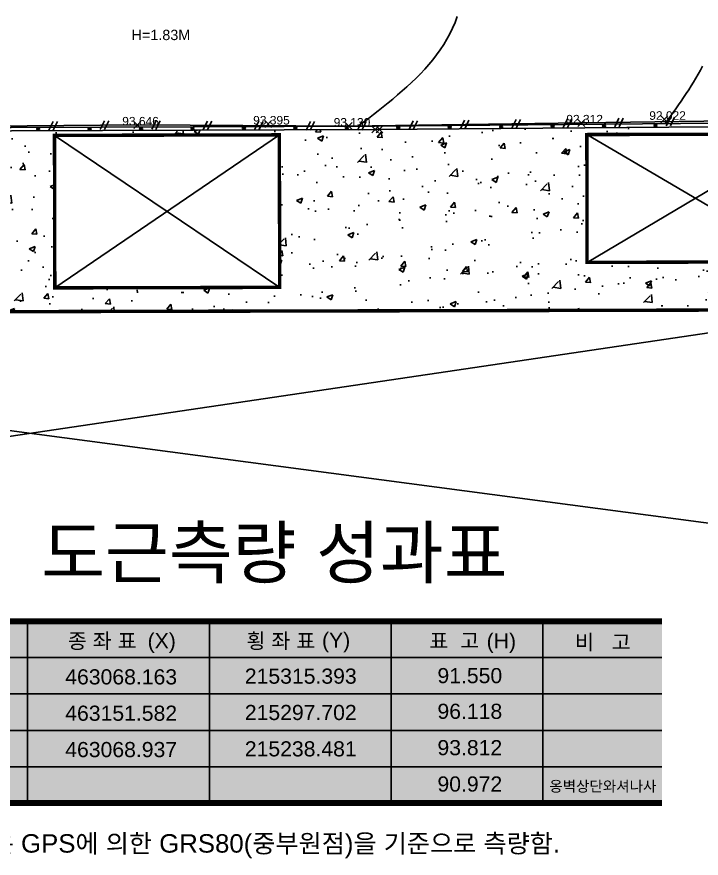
# Model space of a CAD drawing. Header units: millimetres. Extents: x 215151 to 215617, y 463010 to 463219.
# Drawn here: x 215244.18 to 215284.08, y 463013.86 to 463062.95 of the extents above; entities that cross this region are included whole.
import ezdxf
from ezdxf.enums import TextEntityAlignment as Align

# ---------------------------------------------------------------- set-up
doc = ezdxf.new("R2010")
doc.units = ezdxf.units.MM
doc.header["$MEASUREMENT"] = 0
doc.header["$PDMODE"] = 3
doc.header["$PDSIZE"] = 0.2
doc.linetypes.add('DASHED2', pattern=[0.375, 0.25, -0.125])
for name, color, linetype in [('1M(48)', 48, 'Continuous'), ("CON'C(31)", 31, 'Continuous'), ('FORM', 7, 'Continuous'), ('PTANNOTELE', 7, 'Continuous'), ('PTLAYER', 1, 'Continuous'), ('TEXT', 7, 'Continuous'), ('옹벽(4)', 4, 'Continuous'), ('우수맨홀(42)', 42, 'Continuous'), ('조립식건물(40)', 40, 'Continuous'), ('휀스(70)', 70, 'Continuous')]:
    doc.layers.add(name, color=color, linetype=linetype)
doc.styles.add('Arial_4', font='arial.ttf')

# ---------------------------------------------------------------- blocks, each defined once
blk = doc.blocks.new('I1')
at = {"layer": '옹벽(4)'}
blk.add_hatch(color=256, dxfattribs=at).paths.add_polyline_path([(-0.084, 0, 1), (0.085, 0, 1)])
blk.add_circle((0, 0), 0.0846, dxfattribs=at)
blk = doc.blocks.new('P')
at = {"layer": '휀스(70)', "linetype": 'Continuous'}
for points in [[(-0.25, -0.25), (0, 0.25)], [(0, -0.25), (0.25, 0.25)]]:
    blk.add_lwpolyline(points, dxfattribs=at)
blk = doc.blocks.new('A$C7c3e5879')
at = {"layer": 'FORM', "color": 1}
for p, q in [((2.856, 1.289), (2.856, 5.549)), ((7.116, 1.289), (7.116, 5.549)), ((11.376, 1.289), (11.376, 5.549)), ((14.926, 1.289), (14.926, 5.549)), ((0.016, 4.697), (17.714, 4.697)), ((0.016, 3.845), (17.714, 3.845)), ((0.016, 2.993), (17.714, 2.993)), ((0.016, 2.141), (17.714, 2.141))]:
    blk.add_line(p, q, dxfattribs=at)
for points in [[(17.714, 5.549, 0.144, 0.144, 0), (0.016, 5.549, 0, 0, 0)], [(0.016, 1.289, 0.144, 0.144, 0), (17.714, 1.289, 0, 0, 0)]]:
    blk.add_lwpolyline(points, format="xyseb", dxfattribs=at)
at = {"layer": 'TEXT', "color": 1, "linetype": 'Continuous', "style": 'Arial_4'}
for s, height, p in [('도근측량 성과표', 1.1906, (8.638, 6.565)), ('점번호', 0.355, (1.343, 4.948)), ('종 좌 표', 0.355, (4.606, 4.912)), ('(X)', 0.355, (6, 4.916)), ('횡 좌 표', 0.355, (8.791, 4.912)), ('(Y)', 0.355, (10.084, 4.928)), ('표  고', 0.355, (12.853, 4.916)), ('(H)', 0.355, (13.954, 4.912)), ('비   고', 0.355, (16.331, 4.881)), (' CP.1', 0.355, (1.418, 4.117)), ('463068.163', 0.355, (5.05, 4.069)), ('215315.393', 0.355, (9.256, 4.086)), ('91.550', 0.355, (13.216, 4.098)), (' CP.2', 0.355, (1.418, 3.222)), ('463151.582', 0.355, (5.05, 3.217)), ('215297.702', 0.355, (9.256, 3.234)), ('96.118', 0.355, (13.216, 3.262)), ('93.812', 0.355, (13.216, 2.41)), (' CP.3', 0.355, (1.418, 2.37)), ('463068.937', 0.355, (5.05, 2.365)), ('215238.481', 0.355, (9.256, 2.382)), ('T.B.M', 0.355, (1.418, 1.518)), ('90.972', 0.355, (13.216, 1.558)), ('옹벽상단와셔나사', 0.25, (16.332, 1.558))]:
    blk.add_text(s, height=height, dxfattribs=at).set_placement(p, align=Align.CENTER)
blk.add_text('- 본측량은 GPS에 의한 GRS80(중부원점)을 기준으로 측량함.', height=0.432, dxfattribs=at).set_placement((0, 0.127, -29.371))
blk = doc.blocks.new('A$C5ba94068')
at = {"layer": 'TEXT'}
h = blk.add_hatch(color=253, dxfattribs=at)
h.dxf.hatch_style = 1
h.paths.add_polyline_path([(17.714, 5.549), (0.016, 5.549), (0.016, 4.697), (17.714, 4.697)])
h = blk.add_hatch(color=255, dxfattribs=at)
h.dxf.hatch_style = 1
h.paths.add_polyline_path([(17.714, 4.697), (0.016, 4.697), (0.016, 1.289), (17.714, 1.289)])
at = {"layer": 'FORM', "color": 1}
blk.add_line((0.016, 4.697), (17.714, 4.697), dxfattribs=at)
at = {"layer": 'TEXT'}
blk.add_blockref('A$C7c3e5879', (0, 0), dxfattribs=at)

msp = doc.modelspace()

# ---------------------------------------------------------------- hatches: boundary and pattern name
at = {"layer": "CON'C(31)"}
h = msp.add_hatch(dxfattribs=at)
h.set_pattern_fill('AR-CONC', color=256, scale=0.5)
h.set_pattern_definition([(50, (0, 0), (3.586300913, -0.313760675), [0.375, -4.125]), (355, (0, 0), (-0.693756668, 3.760960669), [0.3, -3.3]), (100.45144446, (0.299, -0.026), (2.892544234, 3.447199955), [0.31870096, -3.50571056]), (46.1842, (0, 1), (5.336206653, -0.827596404), [0.5625, -6.1875]), (96.6356355, (0.4447, 0.931), (4.67330973, 4.870593004), [0.47805171, -5.2585688]), (351.184164, (0, 1), (4.673309725, 4.870593), [0.45, -4.950000005]), (21, (0.5, 0.75), (2.98453526, -2.013094453), [0.375, -4.125]), (326, (0.5, 0.75), (1.21657666, 3.625750225), [0.3, -3.3]), (71.45144474, (0.7487, 0.5822), (4.201111884, 1.612655764), [0.31870095, -3.50571056]), (37.5, (0, 0), (0.0607992766, 1.664469269), [0, -3.26, 0, -3.35, 0, -3.3125]), (7.5, (0, 0), (1.315347687, 1.9720585594), [0, -1.91, 0, -3.185, 0, -1.2625]), (327.5, (-1.115, 0), (2.669112181, -0.1127743587), [0, -1.25, 0, -3.9, 0, -5.175]), (317.5, (-1.615, 0), (2.915930847, 0.500524912), [0, -1.625, 0, -2.59, 0, -3.675])])
h.paths.add_polyline_path([(215274.01067, 463056.44938), (215265.07065, 463056.37631), (215243.85739, 463056.29299), (215243.6139, 463051.57603), (215243.19078, 463051.57603), (215242.60612, 463045.74451), (215271.24704, 463045.80845)])
h.paths.add_polyline_path([(215259.50481, 463047.16423), (215246.39207, 463047.13495), (215246.3722, 463056.03393), (215259.48495, 463056.06321)], flags=16)
h.paths.add_polyline_path([(215295.01612, 463049.55314), (215295.20595, 463050.10411), (215295.13585, 463050.19505), (215295.064, 463050.30199), (215294.99857, 463050.41298), (215294.93906, 463050.52726), (215294.88488, 463050.64416), (215294.83541, 463050.76314), (215294.79006, 463050.88375), (215294.74823, 463051.00563), (215294.70934, 463051.12848), (215294.67286, 463051.25207), (215294.63829, 463051.3762), (215294.60514, 463051.50072), (215294.57296, 463051.6255), (215294.54129, 463051.75041), (215294.50971, 463051.87534), (215294.4778, 463052.00018), (215294.44512, 463052.12483), (215294.41126, 463052.24916), (215294.37577, 463052.37303), (215294.3382, 463052.49629), (215294.29809, 463052.61874), (215294.25517, 463052.74024), (215294.20951, 463052.86074), (215294.16127, 463052.98022), (215294.11059, 463053.09869), (215294.05763, 463053.21616), (215294.00255, 463053.33265), (215293.94551, 463053.4482), (215293.88668, 463053.56284), (215293.82623, 463053.67664), (215293.76432, 463053.78965), (215293.70112, 463053.90195), (215293.6368, 463054.0136), (215293.57152, 463054.1247), (215293.50544, 463054.23533), (215293.43872, 463054.34557), (215293.37153, 463054.45552), (215293.30402, 463054.56528), (215293.23635, 463054.67494), (215289.52591, 463056.5762), (215274.01067, 463056.44938), (215271.24704, 463045.80845), (215290.49608, 463045.85143), (215290.49608, 463047.06099), (215292.98407, 463047.06099), (215292.98407, 463045.85698), (215293.58048, 463045.85832), (215293.61442, 463030.65385), (215297.08144, 463031.04746), (215296.97409, 463043.66128), (215297.17408, 463043.66298), (215297.8598, 463044.35139), (215298.11379, 463044.60727), (215294.07614, 463047.2385)])
h.paths.add_polyline_path([(215277.43147, 463048.62444), (215277.41482, 463056.08152), (215290.05581, 463056.10974), (215290.0597, 463054.36556), (215291.10311, 463054.36789), (215291.11206, 463050.36158), (215290.06864, 463050.35925), (215290.07245, 463048.65266)], flags=16)
h.paths.add_polyline_path([(215290.56254, 463049.48776, -1), (215291.46254, 463049.48776, -1)], flags=16)
h.paths.add_polyline_path([(215293.73749, 463047.94653, -1), (215292.83749, 463047.94653, -1)], flags=16)
h.paths.add_polyline_path([(215240.2692, 463049.13908), (215243.40221, 463049.13908), (215243.40221, 463050.16923), (215240.2692, 463050.16923)], flags=9)
h.paths.add_polyline_path([(215292.82586, 463047.54339), (215293.74911, 463047.54339), (215293.74911, 463048.34968), (215292.82586, 463048.34968)], flags=24)
h.paths.add_polyline_path([(215290.57025, 463049.14262), (215291.45483, 463049.14262), (215291.45483, 463049.8329), (215290.57025, 463049.8329)], flags=24)

# ---------------------------------------------------------------- linework, layer by layer
at = {"layer": '1M(48)'}
for points, elevation in [([(215264.10208, 463056.58307), (215264.391, 463056.80383), (215264.391, 463056.80383), (215264.67956, 463057.02507), (215264.67956, 463057.02507), (215264.96739, 463057.24726), (215264.96739, 463057.24726), (215265.2541, 463057.47087), (215265.2541, 463057.47087), (215265.53931, 463057.69641), (215265.53931, 463057.69641), (215265.82261, 463057.92434), (215265.82261, 463057.92434), (215266.10355, 463058.15517), (215266.10355, 463058.15517), (215266.38166, 463058.3894), (215266.38166, 463058.3894), (215266.65643, 463058.62754), (215266.65643, 463058.62754), (215266.92731, 463058.8701), (215266.92731, 463058.8701), (215267.19369, 463059.11758), (215267.19369, 463059.11758), (215267.45491, 463059.37051), (215267.45491, 463059.37051), (215267.71024, 463059.62937), (215267.71024, 463059.62937), (215267.9589, 463059.89465), (215267.9589, 463059.89465), (215268.20001, 463060.1668), (215268.20001, 463060.1668), (215268.43264, 463060.44623), (215268.43264, 463060.44623), (215268.65579, 463060.73329), (215268.65579, 463060.73329), (215268.86839, 463061.02824), (215268.86839, 463061.02824), (215269.06933, 463061.33125), (215269.06933, 463061.33125), (215269.25749, 463061.64235), (215269.25749, 463061.64235), (215269.43175, 463061.96145), (215269.43175, 463061.96145), (215269.59102, 463062.28827), (215269.59102, 463062.28827), (215269.73434, 463062.6224), (215269.73434, 463062.6224), (215269.86085, 463062.96324)], 93), ([(215281.98153, 463056.71454), (215282.13755, 463056.93211), (215282.13755, 463056.93211), (215282.29332, 463057.14986), (215282.29332, 463057.14986), (215282.44858, 463057.36797), (215282.44858, 463057.36797), (215282.60308, 463057.58661), (215282.60308, 463057.58661), (215282.75656, 463057.80599), (215282.75656, 463057.80599), (215282.90873, 463058.02626), (215282.90873, 463058.02626), (215283.05933, 463058.24762), (215283.05933, 463058.24762), (215283.20803, 463058.47025), (215283.20803, 463058.47025), (215283.35454, 463058.69434), (215283.35454, 463058.69434), (215283.49851, 463058.92006), (215283.49851, 463058.92006), (215283.63959, 463059.1476), (215283.63959, 463059.1476), (215283.77739, 463059.37714), (215283.77739, 463059.37714), (215283.9115, 463059.60885), (215283.9115, 463059.60885), (215284.04149, 463059.8429), (215284.04149, 463059.8429), (215284.16685, 463060.07946)], 92)]:
    msp.add_lwpolyline(points, dxfattribs=dict(at, elevation=elevation))
at = {"layer": 'PTLAYER'}
for p in [(215258.83385, 463056.69724, 93.395), (215277.0966, 463056.75889, 92.3117), (215281.9319, 463056.97135, 92.02185), (215251.19951, 463056.6406, 93.64621), (215263.53081, 463056.57534, 93.13001), (215265.07065, 463056.37631, 93.14248), (215265.32682, 463056.38746, 93.11614)]:
    msp.add_point(p, dxfattribs=at)
at = {"layer": '옹벽(4)'}
for points in [[(215191.39306, 463052.83688), (215192.83732, 463052.8401), (215192.8308, 463055.7594), (215199.05034, 463056.18588), (215210.18137, 463056.03757), (215218.72607, 463055.85902), (215234.01004, 463056.13579), (215242.23767, 463056.23736), (215243.84116, 463056.49293), (215265.06944, 463056.5763), (215289.5734, 463056.77659), (215296.34017, 463053.30926)], [(215191.39351, 463052.63688), (215193.03777, 463052.64055), (215193.03122, 463055.57268), (215199.05585, 463055.98579), (215210.17795, 463055.8376), (215218.72579, 463055.65898), (215234.01308, 463055.93581), (215242.25474, 463056.03756), (215243.85739, 463056.29299), (215265.07065, 463056.37631), (215289.52591, 463056.5762), (215296.24896, 463053.13126)]]:
    msp.add_lwpolyline(points, dxfattribs=at)
at = {"layer": '조립식건물(40)', "const_width": 0.2}
for points in [[(215259.50481, 463047.16423), (215246.39207, 463047.13495), (215246.3722, 463056.03393), (215259.48495, 463056.06321)], [(215277.41482, 463056.08152), (215290.05581, 463056.10974), (215290.07245, 463048.65266), (215277.43147, 463048.62444)]]:
    msp.add_lwpolyline(points, close=True, dxfattribs=at)
at = {"layer": '조립식건물(40)'}
for points in [[(215259.50481, 463047.16423), (215246.3722, 463056.03393)], [(215246.39207, 463047.13495), (215259.48495, 463056.06321)], [(215290.07245, 463048.65266), (215277.41482, 463056.08152)], [(215277.43147, 463048.62444), (215290.05581, 463056.10974)], [(215293.61096, 463032.20424), (215192.21387, 463045.632)], [(215192.24691, 463030.83234), (215293.58048, 463045.85832)]]:
    msp.add_lwpolyline(points, dxfattribs=at)
at = {"layer": '조립식건물(40)', "const_width": 0.2}
msp.add_lwpolyline([(215192.24781, 463030.42754), (215192.21387, 463045.632), (215293.58048, 463045.85832), (215293.61442, 463030.65385)], dxfattribs=at)
at = {"layer": '휀스(70)'}
msp.add_lwpolyline([(215220.36243, 463056.04174), (215232.71013, 463056.22941), (215242.62736, 463056.56206), (215251.19951, 463056.6406), (215263.53081, 463056.57534), (215277.0966, 463056.75889), (215289.92859, 463056.94439), (215296.39431, 463053.42583)], dxfattribs=at)

# ---------------------------------------------------------------- block references
at = {"layer": 'TEXT', "xscale": 2.489721119978834, "yscale": 2.489721119978834, "zscale": 2.489721119978834}
msp.add_blockref('A$C5ba94068', (215237.68827, 463013.86478), dxfattribs=at)
at = {"layer": '옹벽(4)'}
for p, rotation in [((215245.42042, 463056.39913), 0.2250239063509547), ((215248.4204, 463056.41092), 0.2250239063509547), ((215251.42037, 463056.4227), 0.2250239063509547), ((215254.42035, 463056.43448), 0.2250239063509547), ((215257.42033, 463056.44626), 0.2250239063509547), ((215260.4203, 463056.45804), 0.2250239063509547), ((215263.42028, 463056.46983), 0.2250239063509547), ((215266.42022, 463056.48734), 0.4683116602122371), ((215269.42012, 463056.51186), 0.4683116602122371), ((215272.42002, 463056.53638), 0.4683116602122371), ((215275.41992, 463056.5609), 0.4683116602122371), ((215278.41982, 463056.58542), 0.4683116602122371), ((215281.41972, 463056.60994), 0.4683116602122371)]:
    msp.add_blockref('I1', p, dxfattribs=dict(at, rotation=rotation))
at = {"layer": '휀스(70)'}
for p, rotation in [((215249.29253, 463056.62313), 0.5249763128917615), ((215252.29243, 463056.63482), 359.6967601361234), ((215255.29239, 463056.61894), 359.6967601361234), ((215258.29235, 463056.60306), 359.6967601361234), ((215267.29193, 463056.62623), 0.7751951403759704), ((215270.29166, 463056.66682), 0.7751951403759704), ((215273.29138, 463056.7074), 0.7751951403759704), ((215276.29111, 463056.74799), 0.7751951403759704), ((215279.2908, 463056.79061), 0.828215386704997), ((215282.29049, 463056.83397), 0.828215386704997), ((215246.29265, 463056.59564), 0.5249763128917615), ((215261.29231, 463056.58719), 359.6967601361234), ((215264.2922, 463056.58564), 0.7751951403759704)]:
    msp.add_blockref('P', p, dxfattribs=dict(at, rotation=rotation))

# ---------------------------------------------------------------- texts
at = {"layer": 'PTANNOTELE', "style": 'Arial_4'}
for s, p in [('92.022', (215281.05527, 463056.94039)), ('93.646', (215250.32288, 463056.60964)), ('93.395', (215257.95722, 463056.66628)), ('93.130', (215262.65418, 463056.54438)), ('92.312', (215276.21996, 463056.72793))]:
    msp.add_text(s, height=0.5, dxfattribs=at).set_placement(p)
at = {"layer": '우수맨홀(42)', "linetype": 'DASHED2', "ltscale": 5, "style": 'Arial_4'}
msp.add_text('H=1.83M', height=0.6, dxfattribs=at).set_placement((215252.57903, 463061.59299), align=Align.CENTER)

doc.saveas('drawing.dxf')
